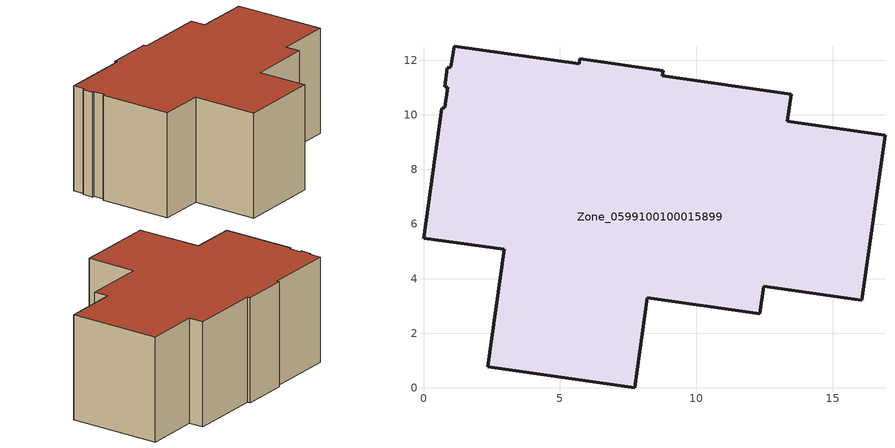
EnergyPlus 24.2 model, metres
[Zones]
Zone_0599100100015899
 floor ground (C_G): 5.71,11.87 5.74,12.06 8.79,11.63 8.76,11.43 13.47,10.76 13.33,9.77 16.91,9.25 16.06,3.21 12.47,3.72 12.32,2.72 8.21,3.3 7.74,0 2.36,0.76 2.97,5.07 0,5.49 0.67,10.24 0.77,10.26 0.89,11.02 0.78,11.04 0.88,11.73 1,11.74 1.12,12.52 z0
 wall outside (C_F): 13.33,9.77 13.47,10.76 8.76,11.43 8.79,11.63 5.74,12.06 5.71,11.87 1.12,12.52 1,11.74 0.88,11.73 0.78,11.04 0.89,11.02 0.77,10.26 0.67,10.24 0,5.49 2.97,5.07 2.36,0.76 7.74,0 8.21,3.3 12.32,2.72 12.47,3.72 16.06,3.21 16.91,9.25 13.33,9.77 z0:6.99
 roof outside (C_R): 0.89,11.02 0.77,10.26 0.67,10.24 0,5.49 2.97,5.07 2.36,0.76 7.74,0 8.21,3.3 12.32,2.72 12.47,3.72 16.06,3.21 16.91,9.25 13.33,9.77 13.47,10.76 8.76,11.43 8.79,11.63 5.74,12.06 5.71,11.87 1.12,12.52 1,11.74 0.88,11.73 0.78,11.04 z6.99
[BUILDING]
Pand.0599100100015899: North Axis=0; Terrain=City; Loads Convergence Tolerance Value=0.04; Temperature Convergence Tolerance Value=0.4; Solar Distribution=FullExterior; Maximum Number of Warmup Days=25; Minimum Number of Warmup Days=1
[Site:Location]
Rotterdam.The.Hague.AP_ZH_NLD Design_Conditions: Latitude=51.96; Longitude=4.45; Time Zone=1; Elevation=-4.5
[SITE:GROUNDTEMPERATURE:BUILDINGSURFACE]
18, 18, 18, 18, 18, 18, 18, 18, 18, 18, 18, 18
[MATERIAL] Thermal Absorptance=0.9; Solar Absorptance=0.7; Visible Absorptance=0.7
Name | Roughness | Thickness | Conductivity | Density | Specific Heat
G.D.2015-2018 | MediumSmooth | 0.15 | 0.0428571 | 540 | 1210
F.D.2015-2018 | Rough | 0.3 | 0.0666667 | 1920 | 840
R.D.2015-2018 | MediumRough | 0.2 | 0.0333333 | 1500 | 1000
[CONSTRUCTION]
C_G: G.D.2015-2018
C_F: F.D.2015-2018
C_R: R.D.2015-2018
[ZONE]
Zone_0599100100015899: Type=1; Multiplier=1; Ceiling Height=Autocalculate; Volume=Autocalculate; Floor Area=autocalculate; Part of Total Floor Area=Yes
[ZONEINFILTRATION:DESIGNFLOWRATE]
Infil_Zone_0599100100015899: Zone or ZoneList or Space or SpaceList=Zone_0599100100015899; Schedule=AlwaysOn; Design Flow Rate Calculation Method=Flow/Area; Flow Rate per Floor Area=0.0021; Constant Term Coefficient=1; Temperature Term Coefficient=0; Velocity Term Coefficient=0; Velocity Squared Term Coefficient=0
[HVACTEMPLATE:ZONE:IDEALLOADSAIRSYSTEM]
Zone_0599100100015899: Maximum Heating Supply Air Temperature=50; Minimum Cooling Supply Air Temperature=13; Maximum Heating Supply Air Humidity Ratio=0.0156; Minimum Cooling Supply Air Humidity Ratio=0.0077; Heating Limit=NoLimit; Cooling Limit=NoLimit; Dehumidification Control Type=ConstantSensibleHeatRatio; Cooling Sensible Heat Ratio=0.7; Dehumidification Setpoint=60; Humidification Control Type=None; Humidification Setpoint=30; Outdoor Air Method=None; Outdoor Air Flow Rate per Person=0.00944; Outdoor Air Flow Rate per Zone Floor Area=0; Outdoor Air Flow Rate per Zone=0; Demand Controlled Ventilation Type=None; Outdoor Air Economizer Type=NoEconomizer; Heat Recovery Type=None; Sensible Heat Recovery Effectiveness=0.7; Latent Heat Recovery Effectiveness=0.65
[ZONECONTROL:THERMOSTAT]
ThermostatControl_Zone_0599100100015899: Zone or ZoneList=Zone_0599100100015899; Control Type Schedule=DualSetpointControlType; Control 1=Thermostat_Zone_0599100100015899; Temperature Difference Between Cutout And Setpoint=0
[THERMOSTATSETPOINT:DUALSETPOINT]
Thermostat_Zone_0599100100015899: Heating Setpoint Temperature Schedule=HeatingSetpoint_Zone_0599100100015899; Cooling Setpoint Temperature Schedule=CoolingSetpoint_Zone_0599100100015899
[SCHEDULE:COMPACT]
HeatingSetpoint_Zone_0599100100015899: Through: 12/31, For: AllDays, Until: 24:00, 21
CoolingSetpoint_Zone_0599100100015899: Through: 12/31, For: AllDays, Until: 24:00, 24
DualSetpointControlType: Through: 12/31, For: AllDays, Until: 24:00, 4
AlwaysOn: Through: 12/31, For: AllDays, Until: 24:00, 1
